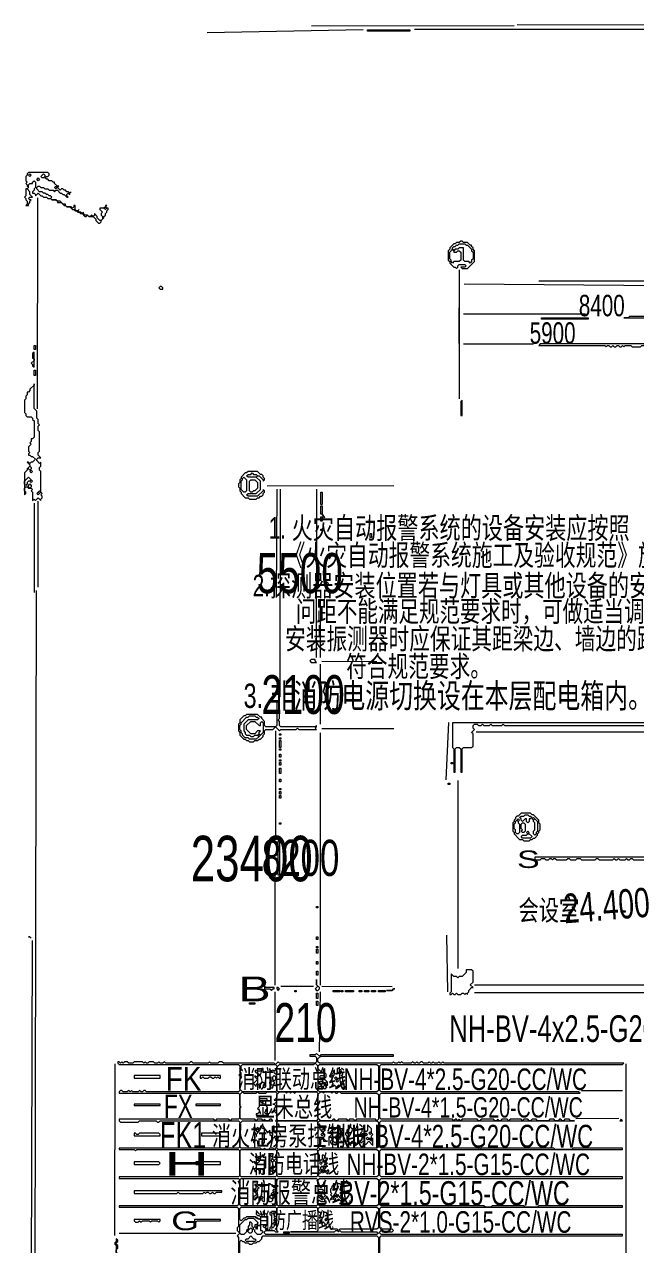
# Model space of a CAD drawing. Extents: x 10 to 1968, y 11 to 1392.
# Drawn here: x 10 to 456, y 484 to 1374 of the extents above; entities that cross this region are included whole.
import ezdxf

# ---------------------------------------------------------------- set-up
doc = ezdxf.new("R2010")
doc.units = 0
for name, color, linetype, lineweight in [('OCR_TEXT', 6, 'Continuous', 0), ('TRACE_CURVE', 6, 'Continuous', 0), ('TRACE_STRAIGHT', 5, 'Continuous', 0), ('TRACE_TEXT_SYMBOL', 6, 'Continuous', 0)]:
    doc.layers.add(name, color=color, linetype=linetype, lineweight=lineweight)
doc.styles.add('wqy-unicode', font='wqy-unicode.lff')

msp = doc.modelspace()

# ---------------------------------------------------------------- linework, layer by layer
at = {"layer": 'TRACE_CURVE', "color": 6}
for points in [[(17, 1112), (17, 1111), (14, 1108), (14, 1107), (13, 1106), (12, 1106), (12, 1104), (11, 1103), (11, 1101), (10, 1100), (10, 1091), (11, 1090), (11, 1089), (12, 1088), (15, 1088), (16, 1087), (16, 1086), (17, 1085), (17, 1073), (16, 1072), (15, 1072), (15, 1070), (14, 1069), (15, 1068), (13, 1066), (13, 1063), (14, 1062), (13, 1061), (13, 1060), (14, 1060), (15, 1059), (16, 1059), (18, 1057), (16, 1055), (15, 1055), (14, 1054), (13, 1055), (12, 1055), (14, 1053), (14, 1052), (12, 1050), (12, 1049), (10, 1047), (10, 1031), (11, 1032), (11, 1033), (10, 1034), (10, 1036), (11, 1037), (12, 1037), (13, 1036), (15, 1036), (16, 1035), (15, 1034), (16, 1033), (16, 1027), (17, 1028), (18, 1027), (20, 1029), (22, 1027), (22, 1028), (23, 1029), (23, 1030), (22, 1031)], [(22, 1031), (23, 1032), (22, 1033), (22, 1048), (21, 1049), (21, 1051), (22, 1052), (22, 1055), (21, 1054), (19, 1056), (19, 1057), (20, 1058), (22, 1058), (20, 1060), (20, 1062), (21, 1063), (21, 1077), (20, 1078), (20, 1081), (21, 1082), (20, 1083), (20, 1086), (19, 1087), (19, 1092), (17, 1094), (17, 1112)], [(466, 865), (322, 865), (322, 847), (323, 846), (323, 829), (324, 829), (324, 846), (325, 847), (327, 847), (328, 846), (328, 829), (329, 829), (329, 846), (330, 847), (336, 847), (337, 848), (337, 857), (336, 858), (338, 860), (337, 861), (337, 863), (338, 864), (340, 864), (341, 863), (343, 863), (344, 864), (345, 863), (349, 863), (350, 864), (351, 863), (358, 863), (359, 864), (360, 863), (477, 863)], [(223, 624), (222, 623), (218, 623), (218, 622), (222, 622), (223, 621), (223, 618), (222, 617), (196, 617), (195, 618), (193, 616), (192, 617), (155, 617), (154, 618), (152, 618), (151, 617), (146, 617), (145, 618), (144, 617), (133, 617), (132, 618), (131, 618), (130, 617), (113, 617), (112, 618), (111, 617), (109, 617), (108, 618), (107, 617), (105, 617), (104, 618), (101, 618), (100, 617), (99, 617), (98, 618), (97, 617), (96, 618), (90, 618), (89, 617), (86, 617), (85, 618), (83, 618), (82, 617), (81, 618), (80, 617), (79, 618), (78, 618), (78, 617), (79, 616), (166, 616), (167, 615), (167, 597), (166, 596), (99, 596), (98, 597), (97, 597), (96, 596), (95, 596), (94, 597), (93, 596), (89, 596), (88, 597), (87, 596), (86, 597)], [(314, 617), (313, 617), (312, 618), (311, 617), (309, 617), (308, 618), (307, 617), (306, 617), (305, 618), (304, 617), (301, 617), (300, 618), (299, 618), (298, 617), (297, 617), (296, 618), (295, 617), (294, 617), (293, 618), (292, 617), (286, 617), (285, 618), (284, 617), (283, 618), (282, 617), (280, 617), (279, 618), (278, 617), (225, 617), (224, 618), (224, 620), (226, 622), (279, 622), (279, 623), (226, 623), (225, 622), (223, 624)], [(341, 555), (270, 555), (269, 556), (269, 574), (270, 575), (411, 575), (408, 575), (407, 576), (404, 576), (403, 575), (402, 575), (401, 576), (400, 576), (399, 575), (397, 575), (396, 576), (393, 576), (392, 575), (384, 575), (383, 576), (380, 576), (379, 575), (378, 575), (377, 576), (374, 576), (373, 575), (372, 576), (364, 576), (363, 575), (362, 576), (358, 576), (357, 575), (356, 575), (355, 576), (354, 575), (353, 575), (352, 576), (343, 576), (342, 575), (341, 575), (340, 576), (329, 576), (328, 575), (327, 576), (326, 575), (325, 576), (324, 576), (323, 575), (322, 576), (270, 576), (269, 577), (269, 594), (270, 595), (415, 595), (414, 596), (270, 596), (269, 597), (269, 615), (270, 616), (446, 616), (447, 617), (316, 617), (315, 618), (314, 617)], [(86, 597), (85, 596), (82, 596), (81, 597), (80, 597), (79, 596), (79, 595), (166, 595), (167, 594), (167, 577), (166, 576), (161, 576), (160, 575), (159, 576), (150, 576), (149, 575), (148, 576), (79, 576), (79, 575), (80, 574), (93, 574), (94, 575), (106, 575), (107, 574), (108, 574), (109, 575), (166, 575), (167, 574), (167, 556), (166, 555), (79, 555), (79, 554), (90, 554), (91, 553), (92, 554), (166, 554), (167, 553), (167, 535), (166, 534), (79, 534), (79, 533), (166, 533), (167, 532), (167, 524), (166, 523), (166, 521), (167, 520), (167, 519), (166, 518), (166, 514), (165, 513), (79, 513), (79, 512), (165, 512), (166, 511), (166, 498), (165, 497), (165, 495), (167, 493), (165, 491), (166, 490), (166, 473)], [(169, 596), (170, 595), (179, 595), (180, 596), (181, 595), (186, 595), (187, 596), (193, 596), (194, 595), (194, 592), (192, 590), (193, 590), (194, 589), (192, 587), (191, 587), (192, 587), (193, 586), (193, 585), (192, 584), (192, 583), (190, 581), (191, 581), (192, 582), (194, 580), (194, 576), (193, 575), (194, 574), (194, 567), (193, 566), (192, 567), (192, 571), (191, 571), (192, 570), (191, 569), (191, 567), (190, 566), (189, 567), (189, 568), (188, 567), (189, 566), (189, 565), (190, 564), (190, 561), (187, 558), (188, 558), (191, 561), (191, 562), (192, 563), (193, 562), (193, 561), (194, 560), (194, 556), (192, 554), (191, 555), (189, 555), (188, 554), (186, 554), (185, 555), (184, 554), (183, 554), (182, 555), (168, 555), (167, 556), (167, 573)], [(167, 573), (169, 575), (191, 575), (190, 576), (189, 576), (188, 575), (186, 575), (185, 576), (184, 575), (183, 576), (180, 576), (179, 575), (178, 576), (168, 576), (167, 577), (167, 584), (168, 585), (167, 586), (167, 594), (169, 596)], [(269, 474), (269, 490), (270, 491), (446, 491), (446, 492), (270, 492), (269, 493), (269, 494), (270, 495), (271, 494), (278, 494), (279, 495), (278, 496), (270, 496), (269, 497), (269, 511), (270, 512), (446, 512), (446, 513), (385, 513), (384, 512), (375, 512), (374, 513), (351, 513), (350, 512), (346, 512), (345, 513), (270, 513), (269, 514), (269, 532), (270, 533), (446, 533), (446, 534), (270, 534), (269, 535), (269, 553), (270, 554), (446, 554), (446, 555), (410, 555), (409, 554), (397, 554), (396, 555), (343, 555), (342, 554), (341, 555)], [(167, 487), (168, 488), (169, 487), (170, 487), (171, 486), (173, 486), (174, 485), (176, 485), (177, 486), (179, 486), (180, 487), (181, 487), (183, 489), (183, 490), (184, 491), (267, 491), (268, 490), (268, 473)], [(167, 473), (167, 487)]]:
    msp.add_lwpolyline(points, dxfattribs=at)
for points in [[(13, 1051), (14, 1052), (15, 1051), (15, 1050), (14, 1049), (13, 1050)], [(13, 1044), (15, 1042), (14, 1041), (13, 1041), (12, 1040), (12, 1039), (11, 1038), (10, 1039), (10, 1041)], [(14, 1048), (15, 1049), (16, 1048), (15, 1047)], [(14, 1041), (15, 1042), (16, 1041), (15, 1040)], [(13, 1038), (14, 1039), (15, 1038), (15, 1037), (14, 1036), (13, 1037)], [(19, 1032), (20, 1033), (21, 1032), (20, 1031)], [(20, 1033), (21, 1034), (22, 1033), (21, 1032)], [(168, 615), (169, 616), (193, 616), (194, 615), (194, 613), (192, 611), (191, 612), (190, 611), (189, 612), (189, 613), (189, 599), (191, 599), (191, 600), (192, 601), (193, 601), (194, 600), (194, 597), (193, 596), (169, 596), (167, 598), (167, 605), (168, 606), (168, 610), (167, 611), (168, 612)], [(221, 616), (222, 617), (224, 615), (224, 597), (223, 596), (195, 596), (194, 597), (194, 614), (196, 616)], [(224, 615), (225, 616), (267, 616), (268, 615), (268, 597), (267, 596), (225, 596), (224, 597), (224, 599), (225, 600), (226, 600), (227, 599), (228, 599), (229, 598), (230, 599), (230, 600), (231, 601), (231, 603), (229, 605), (229, 606), (230, 607), (230, 609), (229, 610), (229, 613), (228, 612), (228, 611), (227, 610), (224, 613)], [(191, 607), (192, 608), (193, 607), (193, 605), (192, 604), (191, 605)], [(192, 611), (193, 612), (194, 611), (194, 610), (193, 609), (192, 610)], [(225, 607), (226, 608), (228, 608), (229, 607), (228, 606), (226, 606)], [(189, 603), (190, 604), (191, 604), (192, 603), (192, 602), (191, 601), (190, 601), (189, 602)], [(225, 603), (226, 604), (227, 603), (227, 602), (226, 601), (225, 602)], [(226, 601), (227, 602), (228, 602), (229, 601), (228, 600), (227, 600)], [(227, 604), (228, 605), (229, 605), (230, 604), (230, 603), (229, 602)], [(229, 601), (230, 602), (231, 601), (230, 600)], [(196, 596), (200, 596), (201, 595), (202, 596), (203, 596), (204, 595), (205, 596), (206, 596), (207, 595), (208, 596), (223, 596), (224, 595), (224, 576), (223, 575), (195, 575), (194, 576), (194, 594)], [(226, 596), (227, 596), (228, 595), (229, 596), (233, 596), (234, 595), (235, 596), (236, 596), (237, 595), (238, 595), (239, 596), (240, 596), (241, 595), (267, 595), (268, 594), (268, 576), (267, 575), (266, 576), (252, 576), (251, 575), (250, 576), (247, 576), (246, 575), (245, 576), (239, 576), (238, 575), (237, 575), (236, 576), (235, 576), (234, 575), (226, 575), (224, 577), (224, 594)], [(192, 582), (193, 583), (194, 582), (193, 581)], [(194, 574), (195, 575), (223, 575), (224, 574), (224, 555), (223, 554), (195, 554), (194, 555)], [(224, 574), (225, 575), (267, 575), (268, 574), (268, 556), (267, 555), (227, 555), (226, 554), (224, 556), (224, 557), (225, 558), (226, 558), (226, 561), (227, 562), (228, 561), (228, 560), (231, 560), (230, 560), (228, 562), (228, 563), (229, 564), (229, 565), (228, 566), (228, 567), (229, 568), (228, 569), (229, 570), (230, 570), (230, 571), (225, 571), (224, 572)], [(225, 569), (226, 570), (227, 570), (228, 569), (227, 568), (226, 568)], [(226, 565), (227, 566), (228, 565), (227, 564)], [(167, 553), (168, 554), (193, 554), (194, 553), (194, 551), (193, 550), (193, 549), (194, 548), (192, 546), (191, 547), (191, 549), (190, 549), (189, 550), (189, 536), (190, 536), (191, 537), (191, 538), (192, 539), (194, 537), (194, 535), (193, 534), (168, 534), (167, 535)], [(194, 553), (195, 554), (223, 554), (224, 553), (224, 535), (223, 534), (195, 534), (194, 535)], [(224, 553), (225, 554), (267, 554), (268, 553), (268, 535), (267, 534), (225, 534), (224, 535), (224, 536), (225, 537), (226, 537), (228, 539), (231, 536), (231, 537), (232, 538), (232, 539), (231, 539), (230, 538), (229, 539), (229, 540), (230, 541), (230, 543), (231, 544), (229, 544), (228, 545), (229, 546), (230, 546), (230, 548), (228, 550), (227, 550), (227, 547), (226, 546), (225, 547), (225, 550), (224, 551)], [(191, 545), (192, 546), (193, 545), (193, 542), (192, 541), (191, 542)], [(225, 544), (226, 545), (227, 544), (226, 543)], [(189, 540), (190, 541), (191, 540), (191, 539), (190, 538), (189, 539)], [(190, 541), (191, 542), (192, 541), (191, 540)], [(225, 539), (226, 540), (227, 539), (226, 538)], [(226, 541), (227, 542), (228, 541), (228, 540), (227, 539), (226, 540)], [(167, 532), (168, 533), (193, 533), (194, 532), (194, 531), (193, 530), (193, 527), (192, 526), (191, 527), (191, 528), (190, 528), (189, 529), (188, 529), (188, 516), (190, 516), (191, 517), (191, 518), (192, 519), (193, 518), (193, 517), (194, 516), (194, 514), (193, 513), (168, 513), (167, 514)], [(194, 532), (195, 533), (223, 533), (224, 532), (224, 514), (223, 513), (195, 513), (194, 514)], [(224, 532), (225, 533), (267, 533), (268, 532), (268, 514), (267, 513), (225, 513), (224, 514), (224, 516), (225, 517), (226, 516), (229, 516), (229, 518), (230, 519), (231, 518), (231, 519), (229, 521), (229, 527), (228, 528), (229, 529), (229, 530), (228, 530), (228, 529), (227, 528), (227, 527), (226, 526), (225, 527), (225, 528), (224, 529)], [(189, 520), (190, 521), (191, 520), (191, 519), (190, 518), (189, 519)], [(190, 522), (191, 523), (192, 522), (192, 521), (191, 520), (190, 521)], [(191, 524), (192, 525), (193, 524), (192, 523)], [(192, 520), (193, 521), (194, 520), (193, 519)], [(224, 524), (225, 525), (227, 525), (228, 524), (227, 523), (225, 523)], [(224, 520), (225, 521), (226, 520), (225, 519)], [(225, 519), (226, 520), (227, 519), (226, 518)], [(226, 521), (227, 522), (228, 522), (229, 521), (229, 520), (228, 519)], [(226, 518), (227, 519), (228, 518), (227, 517)], [(167, 511), (168, 512), (193, 512), (194, 511), (194, 506), (193, 505), (192, 506), (192, 508), (191, 507), (190, 508), (189, 508), (189, 507), (190, 506), (190, 498), (189, 497), (189, 496), (188, 495), (186, 497), (186, 498), (187, 499), (187, 504), (186, 505), (187, 506), (187, 507), (186, 507), (184, 509), (184, 507), (183, 506), (182, 507), (181, 507), (180, 508), (179, 508), (179, 507), (180, 506), (181, 506), (182, 505), (182, 504), (181, 503), (180, 504), (179, 504), (178, 505), (172, 505), (171, 504), (170, 504), (168, 502), (167, 503)], [(194, 511), (195, 512), (223, 512), (224, 511), (224, 495), (223, 494), (204, 494), (236, 494), (237, 495), (238, 495), (239, 494), (240, 495), (241, 494), (267, 494), (268, 493), (267, 492), (186, 492), (185, 493), (185, 494), (186, 495), (192, 495), (193, 494), (195, 494), (194, 495)], [(224, 511), (225, 512), (267, 512), (268, 511), (268, 497), (267, 496), (240, 496), (239, 495), (238, 496), (234, 496), (233, 497), (233, 498), (232, 498), (231, 497), (230, 498), (230, 499), (231, 500), (231, 501), (232, 502), (232, 503), (231, 504), (231, 507), (230, 508), (229, 508), (228, 509), (228, 505), (227, 504), (225, 506), (226, 507), (226, 508), (225, 508), (224, 509)], [(172, 503), (173, 504), (177, 504), (180, 501), (180, 500), (179, 499), (178, 499), (178, 498), (177, 497), (176, 498), (176, 500), (175, 501), (174, 501), (174, 499), (173, 498), (173, 496), (172, 495), (172, 494), (170, 492), (168, 492), (167, 493), (167, 499), (171, 503)], [(180, 498), (181, 499), (182, 498), (182, 495), (183, 495), (184, 494), (182, 492), (180, 492), (178, 494), (178, 495), (177, 496), (177, 497), (178, 498), (180, 496)], [(184, 498), (185, 499), (186, 498), (185, 497)], [(192, 501), (193, 500), (193, 499), (191, 497), (190, 498), (190, 499)], [(192, 503), (193, 504), (194, 503), (194, 502), (193, 501), (192, 502)], [(225, 502), (226, 503), (227, 502), (226, 501)], [(227, 500), (228, 501), (229, 500), (229, 499), (228, 498), (227, 499)], [(229, 503), (230, 504), (231, 503), (230, 502)], [(175, 491), (177, 489), (178, 489), (179, 488), (178, 487), (172, 487), (171, 488), (172, 489), (173, 489)], [(175, 497), (176, 496), (176, 494), (175, 493), (174, 493), (173, 494), (173, 495)]]:
    msp.add_lwpolyline(points, close=True, dxfattribs=at)
at = {"layer": 'TRACE_STRAIGHT', "color": 5}
for p, q in [((219.37, 1372.79), (366.88, 1372.98)), ((294.37, 1370.32), (609.37, 1370.44)), ((369.12, 1373.88), (711.88, 1372.79)), ((143.14, 1367.95), (256.9, 1370.11)), ((19.58, 1093.87), (19.74, 1247.62)), ((326.99, 1141.37), (327.05, 1193.88)), ((327, 1195), (327, 1101)), ((330.62, 1184.74), (520.63, 1183.28)), ((385, 1187), (476, 1187)), ((330, 1163), (419, 1163)), ((330, 1141), (381, 1141)), ((186.88, 1037.74), (279.38, 1037.77)), ((193.75, 956.37), (194.18, 1035.13)), ((196.43, 883.87), (196.76, 1035.13)), ((222.79, 912.63), (223.15, 1035.13)), ((17, 1025), (17, 960)), ((19.68, 1026.38), (19.7, 963.87)), ((17.45, 286.37), (18.89, 961.38)), ((225.87, 912.62), (225.9, 955.13)), ((226.87, 909.84), (266.87, 909.69)), ((225.88, 863.88), (225.88, 907.62)), ((317.51, 823.34), (319.34, 865.07)), ((193, 859), (193, 780)), ((225.77, 673.87), (225.94, 857.63)), ((226.88, 860.77), (279.38, 860.78)), ((339.37, 858.39), (476.88, 858.4)), ((326, 823), (326, 686)), ((192.85, 673.88), (192.88, 753.88)), ((14.87, 287.63), (15.83, 706.38)), ((317.76, 710.14), (318.36, 668.86)), ((192.87, 618.88), (192.87, 668.88)), ((196.88, 672.93), (220.63, 672.93)), ((225.04, 625.11), (225.86, 668.87)), ((226.88, 672.92), (278.13, 672.89)), ((338, 674), (477, 674)), ((338.13, 668.45), (474.38, 668.5)), ((76.01, 491.37), (76.14, 616.38)), ((448.55, 457.37), (448.62, 616.38)), ((416, 597), (446, 597)), ((411.87, 576.71), (443.39, 576.89)), ((79, 493), (164, 493))]:
    msp.add_line(p, q, dxfattribs=at)
at = {"layer": 'TRACE_TEXT_SYMBOL', "color": 6}
for points in [[(260, 1370), (291, 1370), (291, 1369), (260, 1369)], [(13, 1264), (14, 1265), (15, 1264), (14, 1263)], [(24, 1265), (25, 1264), (25, 1263), (24, 1262), (23, 1262), (22, 1263)], [(19, 1261), (20, 1262), (21, 1261), (20, 1260)], [(32, 1255), (33, 1256), (34, 1255), (33, 1254)], [(68, 1240), (69, 1241), (70, 1240), (69, 1239)], [(328, 1216), (327, 1215), (325, 1215), (324, 1214), (323, 1214), (320, 1211), (320, 1210), (319, 1209), (319, 1202), (320, 1201), (320, 1200), (323, 1197), (324, 1197), (325, 1196), (326, 1197), (326, 1198), (327, 1199), (331, 1199), (332, 1198), (331, 1197), (328, 1197), (329, 1196), (333, 1196), (338, 1201), (338, 1209), (337, 1210), (337, 1211), (336, 1212), (336, 1213), (335, 1213), (333, 1215), (330, 1215), (329, 1216)], [(326, 1213), (327, 1214), (331, 1214), (332, 1213), (333, 1213), (336, 1210), (336, 1209), (337, 1208), (337, 1203), (336, 1202), (336, 1201), (335, 1200), (334, 1201), (331, 1201), (330, 1202), (330, 1211), (327, 1211), (326, 1210), (324, 1210), (323, 1209), (322, 1210), (322, 1211), (323, 1212), (324, 1212), (325, 1213)], [(322, 1210), (323, 1209), (323, 1208), (325, 1208), (326, 1209), (327, 1209), (328, 1208), (328, 1202), (327, 1201), (323, 1201), (322, 1200), (321, 1201), (321, 1202), (320, 1203), (320, 1208)], [(109, 1183), (108, 1182), (109, 1181), (111, 1181), (111, 1182), (110, 1183)], [(387, 1160), (421, 1160), (421, 1159), (387, 1159)], [(17, 1140), (18, 1140), (18, 1137), (17, 1137)], [(386, 1141), (385, 1140), (433, 1140), (434, 1139), (435, 1140), (436, 1140), (437, 1139), (438, 1139), (439, 1140), (440, 1139), (441, 1139), (442, 1140), (443, 1140), (444, 1139), (445, 1139), (446, 1140), (447, 1139), (448, 1140), (452, 1140), (453, 1139), (459, 1139), (460, 1140), (462, 1140), (462, 1141)], [(17, 1135), (16, 1134), (16, 1131), (17, 1130), (17, 1129), (15, 1127), (16, 1126), (16, 1125), (17, 1124)], [(17, 1122), (18, 1122), (18, 1118), (17, 1118)], [(329, 1100), (328, 1099), (328, 1089), (329, 1089)], [(173, 1048), (172, 1047), (171, 1047), (168, 1044), (168, 1043), (167, 1042), (167, 1040), (166, 1039), (166, 1037), (167, 1036), (167, 1034), (168, 1033), (168, 1032), (171, 1029), (173, 1029), (174, 1028), (179, 1028), (180, 1029), (181, 1029), (182, 1030), (183, 1030), (184, 1031), (184, 1032), (185, 1033), (185, 1034), (184, 1035), (184, 1034), (180, 1030), (173, 1030), (172, 1031), (173, 1032), (179, 1032), (182, 1035), (182, 1041), (179, 1044), (180, 1045), (181, 1045), (184, 1042), (184, 1041), (185, 1042), (185, 1043), (184, 1044), (184, 1045), (183, 1046), (182, 1046), (180, 1048)], [(169, 1043), (170, 1044), (172, 1042), (172, 1034), (171, 1033), (170, 1033), (168, 1035), (168, 1041), (169, 1042)], [(175, 1046), (176, 1047), (177, 1046), (179, 1046), (180, 1045), (179, 1044), (173, 1044), (172, 1045), (173, 1046)], [(174, 1041), (175, 1042), (178, 1042), (180, 1040), (180, 1036), (178, 1034), (177, 1034), (176, 1033), (175, 1033), (174, 1034)], [(226, 1033), (227, 1033), (227, 1024), (226, 1024)], [(226, 1023), (227, 1023), (227, 1017), (226, 1017)], [(226, 1015), (227, 1015), (227, 1012), (226, 1012)], [(226, 1006), (227, 1006), (227, 1005), (226, 1005)], [(262, 1003), (263, 1003), (263, 1000), (262, 1000)], [(219, 911), (218, 910), (219, 909), (223, 909), (222, 910), (222, 911)], [(194, 881), (194, 863), (193, 862), (186, 862), (185, 863), (185, 866), (183, 868), (183, 869), (182, 869), (180, 871), (172, 871), (171, 870), (170, 870), (167, 867), (167, 865), (166, 864), (166, 859), (167, 858), (167, 856), (170, 853), (171, 853), (172, 852), (173, 852), (174, 851), (177, 851), (178, 852), (180, 852), (181, 853), (182, 853), (184, 855), (184, 856), (185, 857), (185, 859), (186, 860), (191, 860), (193, 862), (196, 859), (197, 860), (208, 860), (209, 861), (210, 860), (223, 860), (222, 861), (223, 862), (223, 863), (222, 862), (197, 862), (196, 863), (196, 866), (195, 867), (196, 868), (196, 880), (195, 881)], [(173, 869), (174, 870), (178, 870), (179, 869), (180, 869), (181, 868), (180, 867), (173, 867), (170, 864), (170, 859), (171, 858), (171, 857), (172, 856), (174, 856), (175, 855), (177, 855), (178, 856), (180, 856), (181, 855), (179, 853), (174, 853), (173, 854), (171, 854), (169, 856), (169, 857), (168, 858), (168, 859), (167, 860), (167, 863), (168, 864), (168, 865), (172, 869)], [(175, 866), (178, 866), (181, 863), (182, 863), (182, 865), (183, 866), (184, 865), (184, 858), (182, 856), (181, 857), (181, 858), (182, 859), (180, 859), (178, 857), (175, 857), (172, 860), (172, 863)], [(180, 856), (181, 857), (182, 856), (181, 855)], [(196, 857), (197, 857), (197, 856), (196, 856)], [(196, 854), (197, 854), (197, 853), (196, 853)], [(196, 852), (197, 852), (197, 847), (196, 847)], [(196, 846), (197, 846), (197, 845), (196, 845)], [(196, 842), (197, 842), (197, 840), (196, 840)], [(196, 838), (197, 838), (197, 837), (196, 837)], [(196, 836), (197, 836), (197, 834), (196, 834)], [(196, 832), (197, 832), (197, 828), (196, 828)], [(321, 836), (322, 836), (322, 835), (321, 835)], [(196, 824), (197, 824), (197, 822), (196, 822)], [(319, 821), (320, 821), (320, 820), (319, 820)], [(196, 817), (197, 817), (197, 816), (196, 816)], [(196, 815), (197, 815), (197, 813), (196, 813)], [(196, 812), (197, 812), (197, 810), (196, 810)], [(196, 792), (197, 792), (197, 791), (196, 791)], [(372, 799), (370, 797), (369, 797), (368, 796), (368, 795), (367, 794), (367, 793), (366, 792), (366, 786), (367, 785), (367, 784), (371, 780), (373, 780), (374, 779), (378, 779), (379, 780), (380, 780), (381, 781), (382, 781), (384, 783), (384, 784), (385, 785), (385, 786), (386, 787), (386, 791), (385, 792), (385, 794), (381, 798), (380, 798), (379, 799)], [(368, 793), (369, 794), (370, 793), (370, 792), (371, 791), (371, 785), (370, 784), (369, 784), (368, 785), (368, 787), (367, 788), (367, 791), (368, 792)], [(369, 794), (370, 795), (371, 794), (370, 793)], [(374, 797), (375, 798), (377, 798), (378, 797), (379, 797), (380, 796), (379, 795), (378, 795), (378, 793), (377, 792), (376, 793), (376, 795), (375, 795), (373, 793), (372, 794), (372, 795), (371, 796), (372, 797)], [(372, 791), (373, 792), (374, 792), (375, 791), (375, 786), (374, 785), (373, 785), (372, 786), (373, 787), (372, 788)], [(380, 795), (381, 796), (382, 795), (381, 794)], [(381, 794), (382, 795), (384, 793), (384, 786), (383, 785), (383, 784), (382, 783), (381, 784), (381, 786), (382, 787), (382, 792), (381, 793)], [(376, 783), (377, 784), (378, 784), (380, 782), (379, 781), (373, 781), (372, 782), (373, 783)], [(376, 785), (377, 786), (378, 785), (377, 784)], [(195, 779), (196, 779), (196, 754), (195, 754)], [(223, 731), (224, 731), (224, 730), (223, 730)], [(445, 728), (448, 728), (448, 727), (445, 727)], [(13, 709), (14, 709), (15, 708), (14, 709)], [(223, 709), (224, 709), (224, 707), (223, 707)], [(223, 702), (224, 702), (224, 701), (223, 701)], [(223, 700), (224, 700), (224, 697), (223, 697)], [(223, 691), (224, 691), (224, 689), (223, 689)], [(223, 678), (223, 674), (224, 673), (222, 671), (223, 670), (224, 670), (225, 671), (225, 672), (223, 674)], [(223, 684), (224, 684), (224, 681), (223, 681)], [(332, 685), (332, 683), (329, 680), (327, 680), (326, 679), (325, 680), (323, 680), (321, 682), (321, 669), (320, 668), (320, 667), (321, 667), (322, 668), (323, 667), (324, 667), (325, 668), (326, 667), (328, 667), (329, 668), (330, 668), (331, 667), (332, 668), (333, 667), (333, 668), (334, 669), (334, 670), (336, 672), (337, 672), (335, 674), (337, 676), (337, 684), (336, 685)], [(185, 675), (185, 668), (185, 670), (186, 671), (189, 671), (190, 670), (191, 671), (192, 671), (192, 672), (186, 672), (185, 673)], [(194, 672), (194, 671), (195, 670), (196, 671), (195, 672)], [(207, 670), (208, 670), (208, 669), (207, 669)], [(223, 668), (224, 668), (224, 664), (223, 664)], [(235, 670), (240, 670), (240, 669), (235, 669)], [(241, 670), (242, 670), (242, 669), (241, 669)], [(244, 670), (250, 670), (250, 669), (244, 669)], [(254, 670), (256, 670), (256, 669), (254, 669)], [(258, 670), (261, 670), (261, 669), (258, 669)], [(263, 670), (266, 670), (266, 669), (263, 669)], [(268, 670), (273, 670), (273, 669), (268, 669)], [(279, 671), (278, 670), (274, 670), (278, 670), (279, 671), (280, 671)], [(174, 661), (178, 661), (178, 660), (174, 660)], [(223, 662), (224, 662), (224, 659), (223, 659)], [(90, 608), (90, 606), (109, 606), (109, 608)], [(138, 608), (138, 606), (139, 606), (140, 607), (141, 606), (144, 606), (145, 607), (146, 607), (147, 606), (148, 606), (149, 607), (150, 606), (151, 607), (152, 606), (153, 606), (153, 608)], [(183, 613), (183, 612), (182, 611), (180, 611), (179, 612), (178, 611), (179, 610), (180, 610), (181, 609), (181, 608), (180, 607), (179, 607), (178, 608), (178, 607), (180, 605), (177, 602), (179, 600), (179, 601), (180, 602), (181, 601), (181, 599), (182, 599), (182, 602), (183, 603), (184, 603), (185, 602), (184, 601), (184, 600), (185, 599), (186, 600), (186, 611), (185, 610), (184, 611), (184, 613)], [(238, 613), (238, 610), (237, 609), (236, 610), (236, 612), (235, 611), (235, 610), (234, 609), (234, 608), (233, 607), (234, 606), (234, 603), (235, 602), (234, 601), (234, 600), (235, 601), (236, 601), (237, 600), (237, 599), (239, 601), (240, 601), (242, 599), (243, 599), (243, 602), (242, 601), (241, 602), (241, 603), (242, 604), (242, 607), (241, 608), (242, 609), (242, 610), (241, 611), (241, 612), (240, 612), (239, 613)], [(236, 606), (237, 607), (238, 606), (237, 605)], [(239, 610), (240, 611), (241, 610), (240, 609)], [(237, 604), (238, 605), (239, 604), (238, 603)], [(181, 591), (181, 585), (180, 584), (181, 583), (181, 581), (180, 580), (179, 580), (179, 579), (188, 579), (188, 580), (186, 580), (185, 581), (186, 582), (186, 583), (187, 584), (187, 585), (186, 586), (186, 589), (187, 590), (187, 591)], [(182, 589), (183, 590), (184, 589), (183, 588)], [(183, 587), (184, 588), (185, 587), (184, 586)], [(90, 587), (90, 586), (109, 586), (109, 587)], [(135, 587), (135, 586), (153, 586), (153, 587)], [(182, 571), (182, 570), (181, 569), (180, 570), (179, 569), (178, 570), (177, 570), (180, 567), (180, 566), (179, 565), (177, 567), (177, 565), (178, 564), (178, 562), (177, 561), (176, 561), (177, 560), (177, 559), (178, 559), (178, 560), (179, 561), (180, 560), (180, 558), (181, 558), (181, 561), (182, 562), (183, 562), (184, 561), (183, 560), (183, 558), (184, 558), (185, 559), (185, 570), (184, 569), (183, 570), (183, 571)], [(234, 571), (234, 568), (232, 566), (233, 566), (234, 565), (232, 563), (233, 563), (234, 562), (234, 561), (233, 560), (233, 559), (234, 558), (237, 558), (238, 559), (242, 559), (241, 560), (240, 559), (239, 560), (239, 562), (240, 563), (241, 563), (241, 567), (242, 568), (242, 569), (241, 569), (240, 568), (239, 569), (239, 570), (238, 571), (238, 570), (236, 568), (235, 569), (235, 571)], [(248, 572), (246, 570), (246, 569), (245, 568), (245, 567), (244, 566), (244, 565), (245, 564), (245, 560), (246, 560), (247, 559), (247, 558), (248, 557), (248, 559), (249, 560), (250, 560), (251, 559), (251, 558), (252, 558), (253, 559), (253, 571), (252, 571), (252, 570), (251, 569), (249, 569), (248, 570)], [(260, 572), (260, 568), (259, 567), (257, 569), (258, 570), (258, 571), (257, 571), (257, 569), (256, 568), (256, 567), (255, 566), (255, 565), (256, 564), (256, 561), (255, 560), (255, 559), (256, 559), (257, 560), (258, 559), (258, 558), (259, 558), (261, 560), (264, 557), (264, 561), (263, 562), (263, 564), (264, 565), (263, 566), (263, 569)], [(445, 576), (444, 575), (446, 575)], [(90, 566), (90, 564), (109, 564), (109, 565), (108, 566), (94, 566), (93, 565), (92, 565), (91, 566)], [(139, 566), (139, 564), (153, 564), (153, 565), (152, 566)], [(179, 568), (180, 569), (181, 568), (180, 567)], [(235, 562), (236, 563), (238, 561), (238, 560), (237, 559), (236, 559), (235, 560)], [(239, 566), (240, 565), (240, 564), (239, 563), (238, 563), (237, 564)], [(258, 565), (259, 566), (260, 565), (259, 564)], [(259, 562), (260, 563), (261, 562), (260, 561)], [(261, 566), (262, 567), (263, 566), (262, 565)], [(262, 561), (263, 562), (264, 561), (263, 560)], [(90, 545), (90, 543), (108, 543), (109, 544), (108, 545)], [(135, 545), (135, 543), (153, 543), (153, 545)], [(183, 550), (183, 549), (182, 548), (181, 549), (180, 548), (179, 549), (178, 549), (179, 548), (179, 547), (180, 547), (181, 546), (181, 545), (180, 544), (179, 544), (178, 545), (177, 545), (179, 543), (179, 541), (178, 540), (177, 540), (178, 539), (178, 538), (179, 538), (179, 539), (180, 540), (181, 539), (181, 536), (182, 537), (182, 539), (183, 540), (184, 539), (184, 537), (185, 536), (185, 540), (186, 541), (186, 549), (185, 548), (184, 549), (184, 550)], [(180, 547), (181, 548), (182, 547), (181, 546)], [(183, 530), (183, 528), (182, 527), (181, 528), (179, 528), (178, 529), (178, 528), (179, 527), (180, 527), (181, 526), (180, 525), (180, 524), (179, 523), (178, 524), (178, 525), (177, 525), (177, 524), (179, 522), (179, 521), (178, 520), (177, 520), (177, 518), (178, 517), (179, 518), (179, 519), (180, 520), (181, 519), (181, 516), (181, 519), (182, 520), (183, 520), (184, 519), (183, 518), (183, 517), (184, 516), (185, 516), (185, 527), (186, 528), (185, 528), (184, 527), (183, 528)], [(238, 530), (238, 526), (237, 525), (235, 527), (236, 528), (236, 529), (235, 529), (235, 528), (234, 527), (234, 526), (233, 525), (233, 523), (234, 522), (233, 521), (234, 520), (234, 519), (233, 518), (233, 517), (234, 518), (235, 518), (236, 517), (236, 516), (237, 517), (238, 517), (239, 518), (241, 516), (242, 516), (242, 517), (243, 518), (242, 519), (241, 518), (240, 519), (240, 520), (241, 521), (241, 522), (242, 523), (242, 524), (241, 524), (240, 525), (241, 526), (241, 528), (240, 529), (239, 529)], [(90, 524), (90, 522), (121, 522), (122, 523), (123, 522), (140, 522), (141, 523), (142, 522), (143, 523), (144, 523), (145, 522), (146, 522), (147, 523), (148, 522), (149, 522), (150, 523), (154, 523), (154, 524)], [(235, 518), (236, 519), (237, 518), (236, 517)], [(236, 521), (237, 522), (238, 521), (237, 520)], [(237, 520), (238, 521), (239, 520), (238, 519)], [(90, 503), (90, 502), (91, 501), (93, 501), (94, 502), (95, 501), (96, 502), (101, 502), (102, 501), (103, 502), (107, 502), (108, 501), (109, 502), (109, 503)], [(134, 503), (134, 502), (135, 501), (136, 502), (153, 502), (153, 503)], [(199, 494), (203, 494), (203, 493), (199, 493)], [(77, 489), (77, 487), (76, 486), (76, 485), (77, 484), (77, 477), (78, 477), (78, 478), (77, 479), (77, 481), (78, 482), (78, 484), (77, 485), (77, 486), (78, 487), (78, 488)]]:
    msp.add_lwpolyline(points, close=True, dxfattribs=at)
for points in [[(13, 1266), (12, 1265), (12, 1264), (11, 1263), (11, 1260), (12, 1259), (11, 1258), (12, 1257), (12, 1256), (13, 1255), (12, 1254), (11, 1254), (11, 1249), (10, 1248), (11, 1247), (11, 1246), (12, 1245), (12, 1243), (11, 1242), (13, 1242), (13, 1243), (14, 1244), (14, 1245), (15, 1246), (14, 1246), (13, 1247), (14, 1248), (16, 1248), (14, 1250), (14, 1252), (12, 1254), (13, 1255), (13, 1257), (14, 1258), (16, 1258), (16, 1259), (17, 1260), (18, 1259), (18, 1255), (17, 1254), (17, 1253), (16, 1252), (16, 1251), (17, 1251), (18, 1250), (18, 1249), (20, 1251), (22, 1249), (23, 1249), (24, 1248), (26, 1248), (27, 1247), (29, 1247), (30, 1246), (33, 1246), (34, 1245), (34, 1244), (37, 1244), (39, 1242), (40, 1242), (41, 1241), (43, 1241), (45, 1239), (46, 1239)], [(26, 1261), (25, 1262), (26, 1263), (27, 1263), (28, 1264), (28, 1265), (27, 1266), (13, 1266)], [(46, 1241), (45, 1240), (44, 1241), (41, 1241), (40, 1242), (40, 1243), (38, 1243), (36, 1245), (34, 1245), (33, 1246), (30, 1246), (29, 1247), (30, 1248), (29, 1249), (28, 1249), (27, 1250), (26, 1250), (25, 1251), (24, 1251), (23, 1252), (21, 1252), (19, 1254), (19, 1255), (20, 1256), (21, 1256), (22, 1255), (24, 1255), (25, 1254), (27, 1254), (28, 1253), (31, 1253), (32, 1252), (33, 1253), (34, 1253), (36, 1251), (37, 1251), (38, 1250), (39, 1250), (41, 1248), (42, 1248), (41, 1249), (41, 1250), (42, 1251), (43, 1250), (43, 1251), (44, 1252), (43, 1251), (42, 1252), (41, 1252), (40, 1253), (39, 1253), (38, 1254), (37, 1254), (36, 1253), (34, 1255), (35, 1256), (34, 1256), (32, 1258), (32, 1259), (31, 1259), (30, 1260), (28, 1260), (27, 1261), (26, 1261)], [(46, 1239), (47, 1238), (48, 1238), (49, 1237), (50, 1237), (51, 1236), (52, 1236), (54, 1234), (55, 1234), (56, 1235), (57, 1234), (60, 1234), (62, 1232), (62, 1231), (64, 1229), (65, 1229), (66, 1230), (66, 1231), (68, 1233), (68, 1234), (69, 1235), (69, 1236), (70, 1237), (70, 1238), (71, 1239), (71, 1240), (70, 1240), (69, 1241), (70, 1242), (69, 1242), (69, 1241), (68, 1240), (65, 1240), (65, 1239), (67, 1237), (66, 1236), (66, 1235), (67, 1234), (67, 1232), (66, 1231), (65, 1231), (63, 1233), (63, 1234), (61, 1236), (61, 1235), (60, 1234), (59, 1235), (58, 1234), (57, 1234), (56, 1235), (54, 1235), (53, 1236), (53, 1237), (52, 1236), (51, 1237), (50, 1237), (49, 1238), (50, 1239), (49, 1238), (48, 1238), (47, 1239), (47, 1242), (46, 1242), (46, 1241)], [(522, 1161), (451, 1161), (450, 1160), (447, 1160), (522, 1160)], [(471, 767), (382, 767), (382, 765), (386, 765), (387, 766), (389, 766), (390, 765), (392, 765), (393, 766), (394, 766), (395, 765), (396, 766), (397, 766), (398, 765), (405, 765), (406, 766), (407, 766), (408, 765), (412, 765), (413, 766), (415, 766), (416, 765), (426, 765), (427, 766), (428, 766), (429, 765), (439, 765), (440, 766), (441, 765), (442, 765), (443, 766), (444, 765), (448, 765), (449, 766), (450, 765), (451, 765), (452, 766), (453, 766), (454, 765), (467, 765)]]:
    msp.add_lwpolyline(points, dxfattribs=at)

# ---------------------------------------------------------------- texts
at = {"layer": 'OCR_TEXT', "color": 6, "style": 'wqy-unicode'}
for s, height, width, p in [('8400', 15.618, 0.72, (414.13, 1161.21)), ('5900', 15.618, 0.72, (378.31, 1141.21)), ('1. 火灾自动报警系统的设备安装应按照', 15.6794, 0.72, (188.04, 999.14)), ('《火灾自动报警系统施工及验收规范》施工。', 15.4242, 0.72, (199.74, 979.43)), ('5500', 29.284, 0.72, (179.36, 959.39)), ('2.探测器安装位置若与灯具或其他设备的安装', 15.6794, 0.72, (176.38, 957.14)), ('问距不能满足规范要求时，可做适当调整。', 15.2284, 0.72, (207.88, 938.57)), ('安装振测器时应保证其距梁边、墙边的距高', 15.3584, 0.72, (200, 918.51)), ('符合规范要求。', 15.358, 0.72, (244.51, 898.42)), ('2100', 28.308, 0.72, (182.8, 871.38)), ('3. 非消防电源切换设在本层配电箱内。', 17.7378, 0.72, (169.75, 875.8)), ('23400', 33.189, 0.72, (131.25, 749.44)), ('8200', 26.356, 0.72, (183.11, 753.35)), ('S', 12.7, 1.465782, (369, 759.17)), ('会设室', 15.026, 0.72, (370.17, 720.89)), ('B', 18.08, 1.459283, (166, 662)), ('210', 28.308, 0.72, (192.19, 632.38)), ('NH-BV-4x2.5-G20.V', 19.3757, 0.72, (319.69, 632.41)), ('FK', 17.076, 0.890177, (113, 597)), ('消防联动总线', 13.445, 0.72, (165.35, 598.76)), ('NH-BV-4*2.5-G20-CC/WC', 15.7246, 0.72, (242.58, 597.33)), ('FX', 17.076, 0.72, (111.73, 577)), ('显未总线', 14.236, 0.72, (178.48, 577.87)), ('NH-BV-4*1.5-G20-CC/WC', 14.7996, 0.72, (249.95, 577.31)), ('FK1', 19.085, 0.72, (108.87, 555)), ('消火栓房泵控制线', 14.173, 0.72, (146.66, 556.86)), ('NH-BV-4*2.5-G20-CC/WC', 16.6495, 0.72, (236.59, 555.35)), ('H', 17.08, 1.971989, (112, 535)), ('消防电话线', 13.445, 0.72, (173.48, 536.76)), ('NH-BV-2*1.5-G15-CC/WC', 15.7246, 0.72, (244.79, 535.33)), ('消防报警总线', 14.961, 0.72, (160.16, 515.04)), ('BV-2*1.5-G15-CC/WC', 17.5745, 0.72, (239.17, 513.37)), ('G', 13.68, 1.427737, (117, 495.18)), ('消防广播线', 11.863, 0.72, (177.39, 496.56)), ('RVS-2*1.0-G15-CC/WC', 15.7246, 0.72, (247.21, 493.33))]:
    msp.add_text(s, height=height, dxfattribs=dict(at, width=width)).set_placement(p)
at = {"layer": 'OCR_TEXT', "color": 6, "style": 'wqy-unicode', "width": 0.72}
msp.add_text('24.400', height=21.401, rotation=4.51399, dxfattribs=at).set_placement((403.75, 718.77))

doc.saveas('drawing.dxf')
